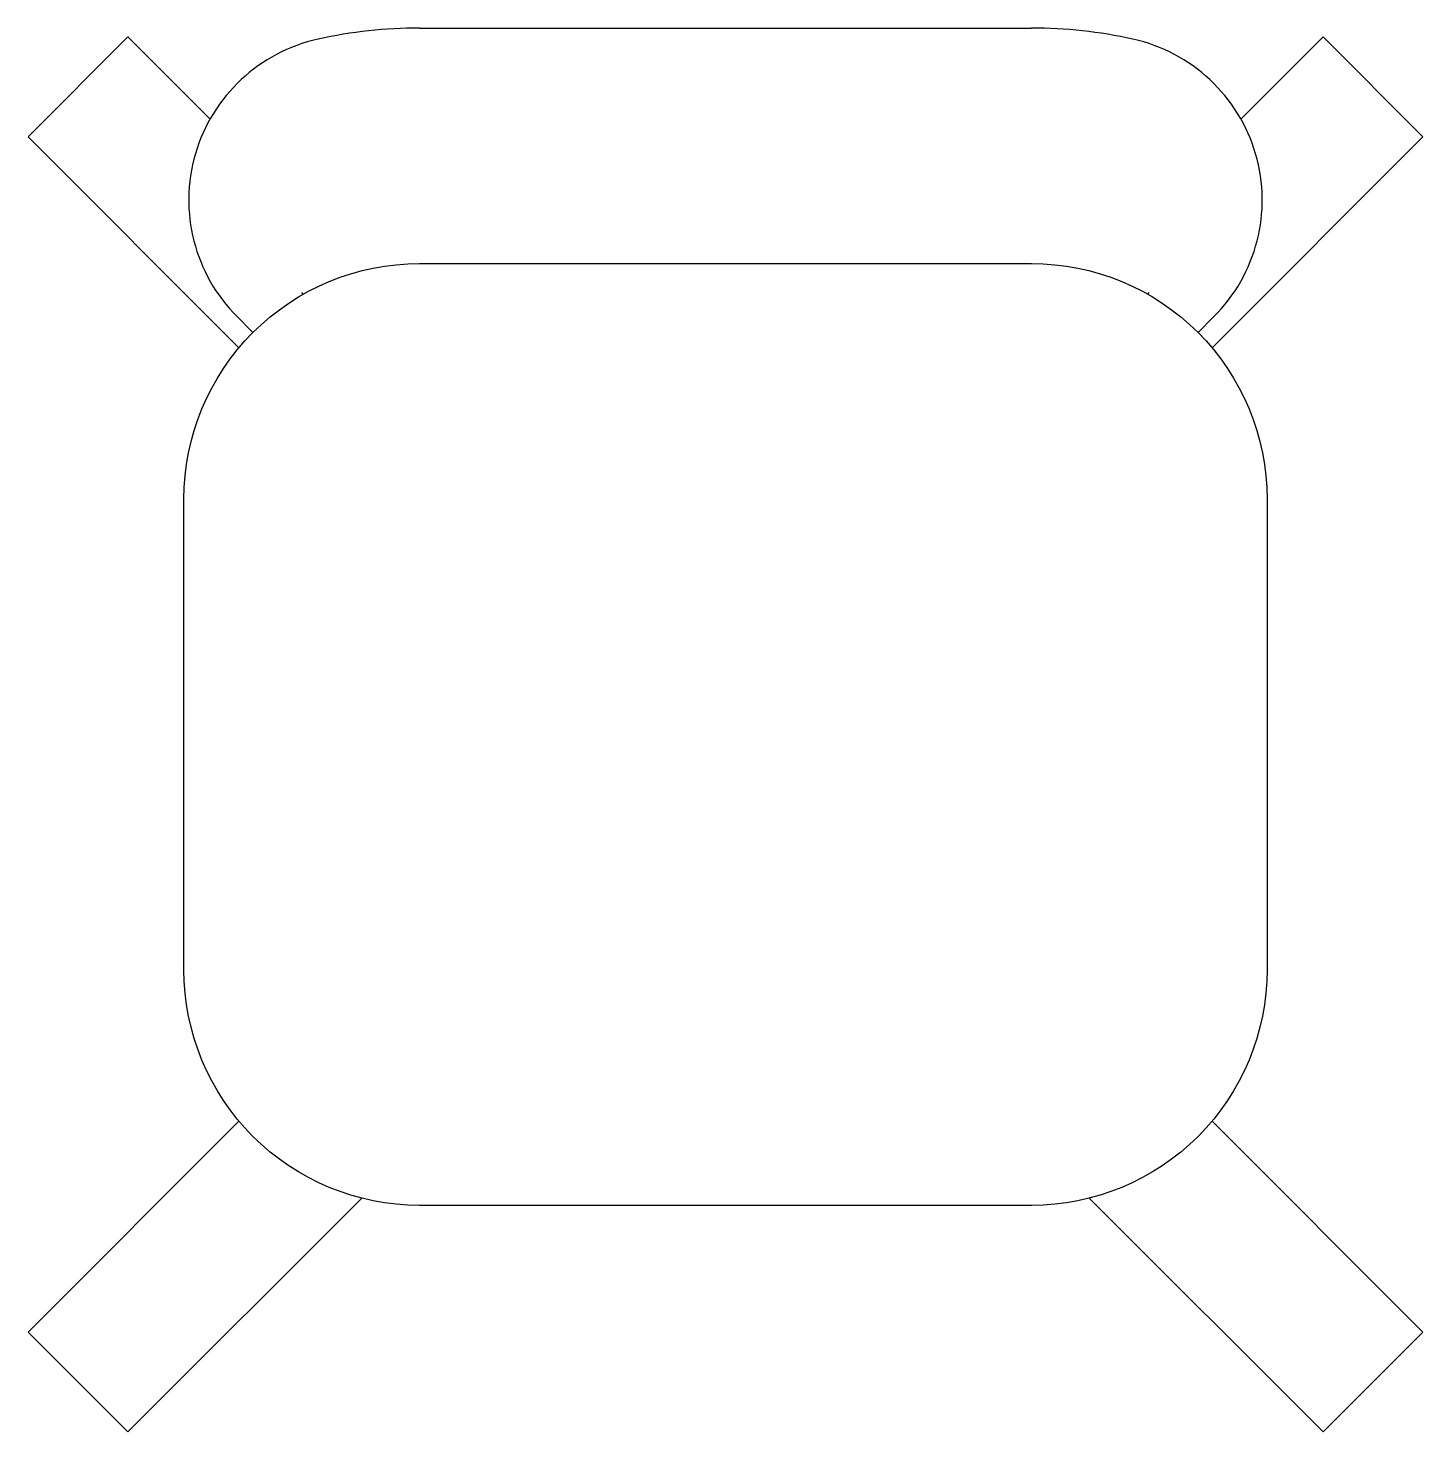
# Model space of a CAD drawing. Extents: x -1.154 to -0.562, y 0.47 to 1.066.
import ezdxf

# ---------------------------------------------------------------- set-up
doc = ezdxf.new("R2010")
doc.units = 0
doc.header["$LTSCALE"] = 0.5
doc.header["$MEASUREMENT"] = 0
doc.layers.get('0').update_dxf_attribs({"linetype": 'CONTINUOUS'})

msp = doc.modelspace()

# ---------------------------------------------------------------- linework, layer by layer
for p, q in [((-1.11192, 1.06258), (-1.15434, 1.02015)), ((-1.11192, 1.06258), (-1.07706, 1.02772)), ((-0.98813, 1.06637), (-0.72813, 1.06637)), ((-0.60434, 1.06258), (-0.6392, 1.02772)), ((-0.56192, 1.02015), (-0.60434, 1.06258)), ((-1.15434, 1.02015), (-1.06478, 0.93059)), ((-0.56192, 1.02015), (-0.65148, 0.93059)), ((-1.03746, 0.95335), (-1.03804, 0.95411)), ((-0.6788, 0.95335), (-0.67822, 0.95411)), ((-1.05884, 0.93708), (-1.06559, 0.94383)), ((-0.65742, 0.93708), (-0.65067, 0.94383)), ((-1.06478, 0.60214), (-1.15434, 0.51258)), ((-0.65148, 0.60214), (-0.56192, 0.51258)), ((-1.01265, 0.56942), (-1.11192, 0.47015)), ((-0.70361, 0.56942), (-0.60434, 0.47015)), ((-1.15434, 0.51258), (-1.11192, 0.47015)), ((-0.60434, 0.47015), (-0.56192, 0.51258))]:
    msp.add_line(p, q)
msp.add_lwpolyline([(-1.08813, 0.66637), (-1.08813, 0.86637, -0.414214), (-0.98813, 0.96637), (-0.72813, 0.96637, -0.414214), (-0.62813, 0.86637), (-0.62813, 0.66637, -0.414214), (-0.72813, 0.56637), (-0.98813, 0.56637, -0.414214)], format="xyb", close=True)
for centre, radius, start, end in [((-1.01609, 0.99332), 0.07, 102.42103, 225), ((-0.98813, 0.86637), 0.2, 90, 102.42103), ((-0.72813, 0.86637), 0.2, 77.57897, 90), ((-0.70017, 0.99332), 0.07, 315, 77.57897)]:
    msp.add_arc(centre, radius, start, end)

doc.saveas('drawing.dxf')
